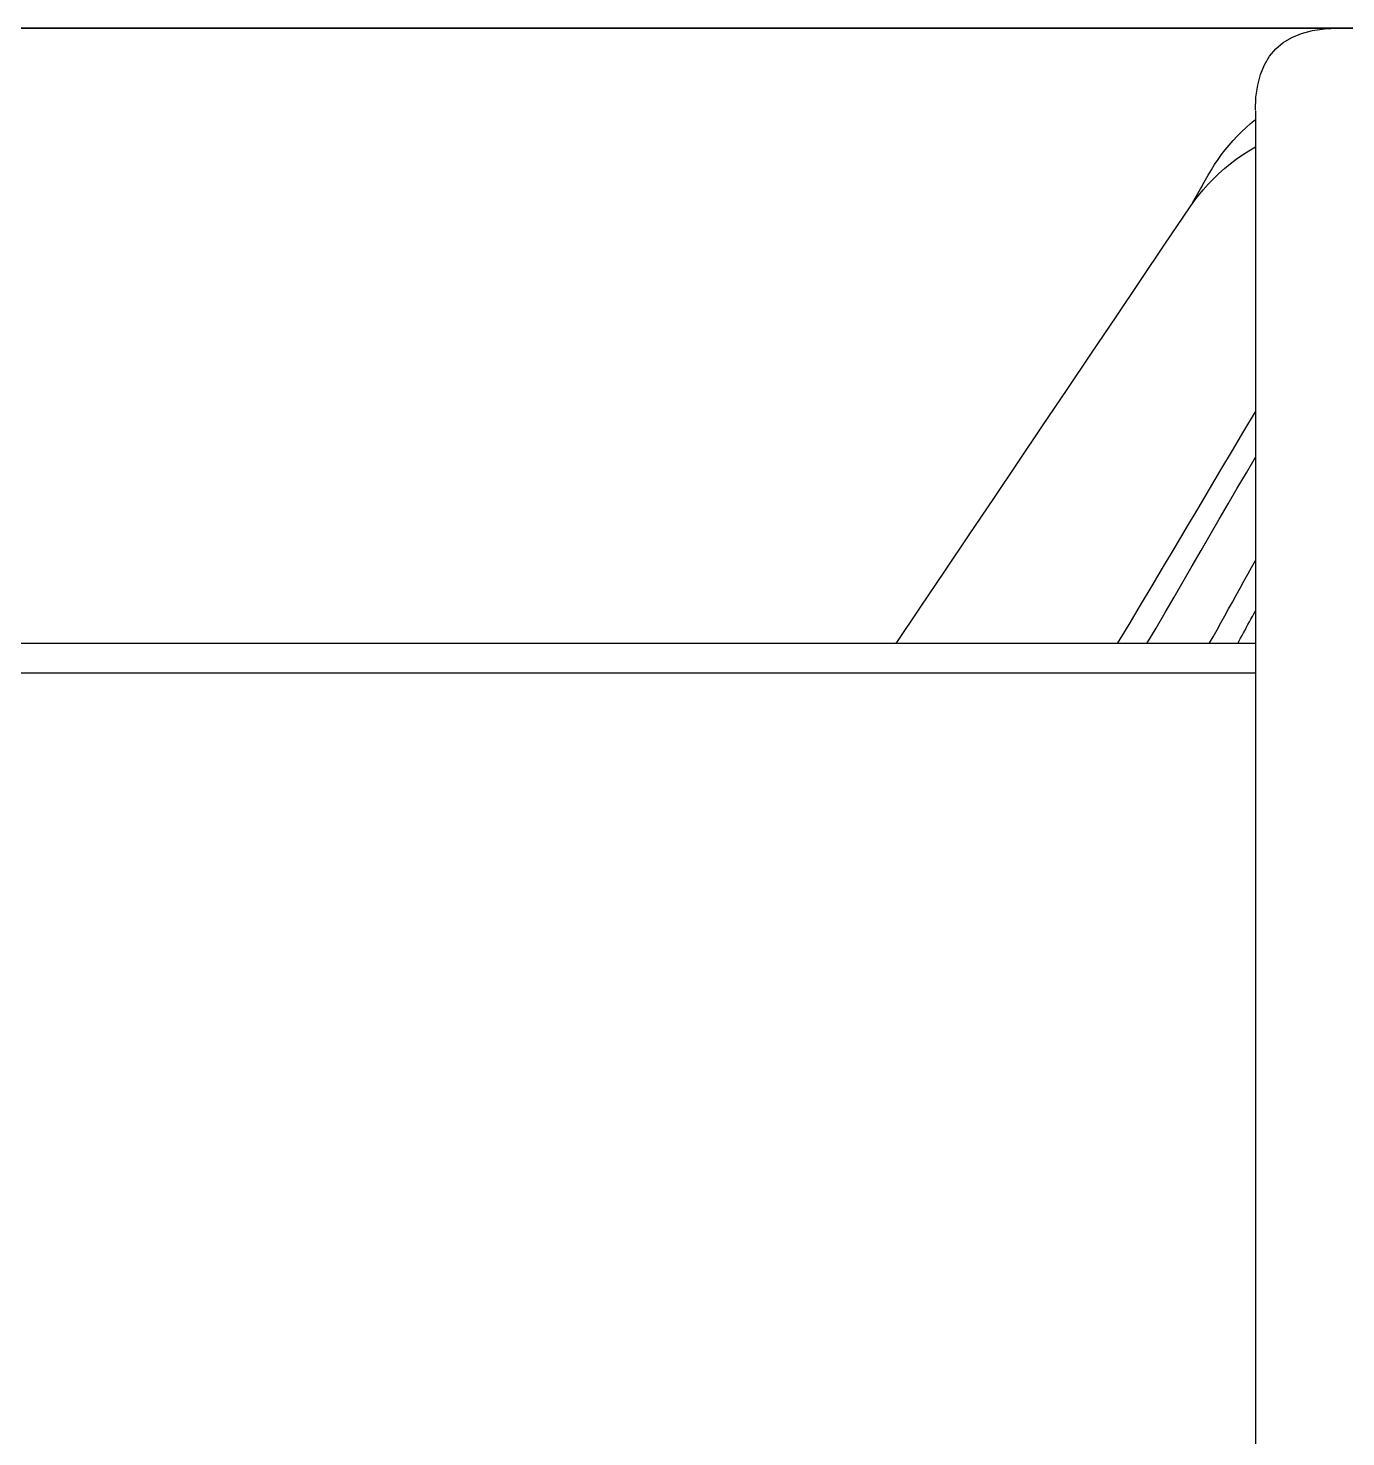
# Model space of a CAD drawing. Extents: x 11992 to 29481, y -6727 to 6811.
# Drawn here: x 14746.17 to 14778.27, y 1841.26 to 1875.6 of the extents above; entities that cross this region are included whole.
import ezdxf

# ---------------------------------------------------------------- set-up
doc = ezdxf.new("R2010")
doc.units = 0
doc.header["$MEASUREMENT"] = 0
doc.layers.get('0').update_dxf_attribs({"color": 8, "linetype": 'CONTINUOUS'})

msp = doc.modelspace()

# ---------------------------------------------------------------- linework, layer by layer
for p, q in [((14750.315, 1875.597, -1949.128), (14719.388, 1875.597, -1949.128)), ((14719.388, 1875.597, -2112.712), (14750.315, 1875.597, -2112.712)), ((14750.315, 1875.597, -2113.419), (14719.388, 1875.597, -2113.419)), ((14750.315, 1875.597, -1948.421), (14719.388, 1875.597, -1948.421)), ((14745.649, 1875.597, -2113.467), (14746.584, 1875.597, -2113.467)), ((14745.808, 1875.597, -2225.284), (14746.739, 1875.597, -2231.401)), ((14745.907, 1875.597, -2114.422), (14746.427, 1875.597, -2114.349)), ((14746.427, 1875.597, -2114.349), (14748.235, 1875.597, -2128.178)), ((14746.427, 1875.597, -2114.349), (14746.522, 1875.597, -2114.335)), ((14746.522, 1875.597, -2114.335), (14746.617, 1875.597, -2114.322)), ((14746.584, 1875.597, -2113.467), (14747.533, 1875.597, -2113.467)), ((14746.617, 1875.597, -2114.322), (14746.713, 1875.597, -2114.31)), ((14746.713, 1875.597, -2114.31), (14746.808, 1875.597, -2114.297)), ((14746.739, 1875.597, -2231.401), (14747.673, 1875.597, -2237.516)), ((14746.808, 1875.597, -2114.297), (14746.903, 1875.597, -2114.284)), ((14746.903, 1875.597, -2114.284), (14746.999, 1875.597, -2114.272)), ((14746.999, 1875.597, -2114.272), (14747.095, 1875.597, -2114.26)), ((14747.095, 1875.597, -2114.26), (14747.19, 1875.597, -2114.248)), ((14747.19, 1875.597, -2114.248), (14747.286, 1875.597, -2114.236)), ((14747.286, 1875.597, -2114.236), (14747.381, 1875.597, -2114.225)), ((14747.381, 1875.597, -2114.225), (14747.477, 1875.597, -2114.214)), ((14747.477, 1875.597, -2114.214), (14747.572, 1875.597, -2114.203)), ((14747.533, 1875.597, -2113.467), (14748.497, 1875.597, -2113.467)), ((14747.572, 1875.597, -2114.203), (14749.378, 1875.597, -2128.033)), ((14747.572, 1875.597, -2114.203), (14747.667, 1875.597, -2114.193)), ((14747.667, 1875.597, -2114.193), (14747.761, 1875.597, -2114.184)), ((14747.673, 1875.597, -2237.516), (14748.609, 1875.597, -2243.632)), ((14747.761, 1875.597, -2114.184), (14747.856, 1875.597, -2114.175)), ((14747.856, 1875.597, -2114.175), (14747.95, 1875.597, -2114.168)), ((14747.95, 1875.597, -2114.168), (14748.045, 1875.597, -2114.162)), ((14748.045, 1875.597, -2114.162), (14748.139, 1875.597, -2114.156)), ((14748.139, 1875.597, -2114.156), (14748.234, 1875.597, -2114.151)), ((14748.234, 1875.597, -2114.151), (14748.329, 1875.597, -2114.147)), ((14748.235, 1875.597, -2128.178), (14749.913, 1875.597, -2141.332)), ((14748.329, 1875.597, -2114.147), (14748.424, 1875.597, -2114.144)), ((14748.424, 1875.597, -2114.144), (14748.519, 1875.597, -2114.142)), ((14748.497, 1875.597, -2113.467), (14749.477, 1875.597, -2113.467)), ((14748.519, 1875.597, -2114.142), (14748.613, 1875.597, -2114.14)), ((14748.609, 1875.597, -2243.632), (14749.547, 1875.597, -2249.747)), ((14748.613, 1875.597, -2114.14), (14748.708, 1875.597, -2114.139)), ((14748.708, 1875.597, -2114.139), (14748.784, 1875.597, -2114.139)), ((14748.784, 1875.597, -2114.139), (14748.859, 1875.597, -2114.139)), ((14748.859, 1875.597, -2114.139), (14748.935, 1875.597, -2114.141)), ((14748.935, 1875.597, -2114.141), (14749.011, 1875.597, -2114.144)), ((14749.011, 1875.597, -2114.144), (14749.086, 1875.597, -2114.147)), ((14749.086, 1875.597, -2114.147), (14749.162, 1875.597, -2114.152)), ((14749.162, 1875.597, -2114.152), (14749.237, 1875.597, -2114.158)), ((14749.237, 1875.597, -2114.158), (14749.312, 1875.597, -2114.165)), ((14749.312, 1875.597, -2114.165), (14749.387, 1875.597, -2114.173)), ((14749.378, 1875.597, -2128.033), (14751.047, 1875.597, -2141.192)), ((14749.387, 1875.597, -2114.173), (14749.463, 1875.597, -2114.182)), ((14749.463, 1875.597, -2114.182), (14749.538, 1875.597, -2114.192)), ((14749.477, 1875.597, -2113.467), (14750.472, 1875.597, -2113.467)), ((14749.538, 1875.597, -2114.192), (14749.612, 1875.597, -2114.203)), ((14749.547, 1875.597, -2249.747), (14750.487, 1875.597, -2255.862)), ((14749.612, 1875.597, -2114.203), (14749.664, 1875.597, -2114.213)), ((14749.612, 1875.597, -2114.203), (14751.416, 1875.597, -2128.033)), ((14749.664, 1875.597, -2114.213), (14749.715, 1875.597, -2114.224)), ((14749.715, 1875.597, -2114.224), (14749.766, 1875.597, -2114.235)), ((14749.766, 1875.597, -2114.235), (14749.816, 1875.597, -2114.246)), ((14749.816, 1875.597, -2114.246), (14749.867, 1875.597, -2114.258)), ((14749.867, 1875.597, -2114.258), (14749.918, 1875.597, -2114.27)), ((14749.913, 1875.597, -2141.332), (14751.578, 1875.597, -2154.724)), ((14749.918, 1875.597, -2114.27), (14749.969, 1875.597, -2114.282)), ((14749.969, 1875.597, -2114.282), (14750.019, 1875.597, -2114.295)), ((14750.019, 1875.597, -2114.295), (14750.07, 1875.597, -2114.308)), ((14750.07, 1875.597, -2114.308), (14750.12, 1875.597, -2114.321)), ((14750.12, 1875.597, -2114.321), (14750.17, 1875.597, -2114.335)), ((14750.17, 1875.597, -2114.335), (14750.221, 1875.597, -2114.349)), ((14750.221, 1875.597, -2114.349), (14752.028, 1875.597, -2128.178)), ((14750.221, 1875.597, -2114.349), (14750.257, 1875.597, -2114.359)), ((14750.257, 1875.597, -2114.359), (14750.293, 1875.597, -2114.37)), ((14750.293, 1875.597, -2114.37), (14750.33, 1875.597, -2114.38)), ((14781.241, 1875.597, -1949.128), (14750.315, 1875.597, -1949.128)), ((14750.315, 1875.597, -2112.712), (14781.241, 1875.597, -2112.712)), ((14781.241, 1875.597, -2113.419), (14750.315, 1875.597, -2113.419)), ((14781.241, 1875.597, -1948.421), (14750.315, 1875.597, -1948.421)), ((14750.33, 1875.597, -2114.38), (14750.366, 1875.597, -2114.391)), ((14750.366, 1875.597, -2114.391), (14750.402, 1875.597, -2114.402)), ((14750.402, 1875.597, -2114.402), (14750.438, 1875.597, -2114.413)), ((14750.438, 1875.597, -2114.413), (14750.474, 1875.597, -2114.424)), ((14750.472, 1875.597, -2113.467), (14751.482, 1875.597, -2113.467)), ((14750.474, 1875.597, -2114.424), (14750.51, 1875.597, -2114.435)), ((14750.487, 1875.597, -2255.862), (14751.429, 1875.597, -2261.976)), ((14750.51, 1875.597, -2114.435), (14750.546, 1875.597, -2114.447)), ((14750.546, 1875.597, -2114.447), (14750.582, 1875.597, -2114.458)), ((14750.582, 1875.597, -2114.458), (14750.618, 1875.597, -2114.47)), ((14750.618, 1875.597, -2114.47), (14750.653, 1875.597, -2114.482)), ((14750.653, 1875.597, -2114.482), (14750.689, 1875.597, -2114.494)), ((14750.689, 1875.597, -2114.494), (14750.725, 1875.597, -2114.507)), ((14750.725, 1875.597, -2114.507), (14750.761, 1875.597, -2114.52)), ((14750.761, 1875.597, -2114.52), (14750.796, 1875.597, -2114.532)), ((14750.796, 1875.597, -2114.532), (14750.831, 1875.597, -2114.546)), ((14750.831, 1875.597, -2114.546), (14750.867, 1875.597, -2114.559)), ((14750.867, 1875.597, -2114.559), (14750.902, 1875.597, -2114.572)), ((14750.902, 1875.597, -2114.572), (14750.937, 1875.597, -2114.586)), ((14750.937, 1875.597, -2114.586), (14750.972, 1875.597, -2114.6)), ((14750.972, 1875.597, -2114.6), (14751.008, 1875.597, -2114.614)), ((14751.008, 1875.597, -2114.614), (14751.042, 1875.597, -2114.629)), ((14751.042, 1875.597, -2114.629), (14751.077, 1875.597, -2114.644)), ((14751.047, 1875.597, -2141.192), (14752.695, 1875.597, -2154.592)), ((14751.077, 1875.597, -2114.644), (14751.136, 1875.597, -2114.669)), ((14751.136, 1875.597, -2114.669), (14751.195, 1875.597, -2114.695)), ((14751.195, 1875.597, -2114.695), (14751.253, 1875.597, -2114.722)), ((14751.253, 1875.597, -2114.722), (14751.311, 1875.597, -2114.75)), ((14751.311, 1875.597, -2114.75), (14751.369, 1875.597, -2114.779)), ((14751.369, 1875.597, -2114.779), (14751.425, 1875.597, -2114.809)), ((14751.416, 1875.597, -2128.033), (14753.075, 1875.597, -2141.193)), ((14751.425, 1875.597, -2114.809), (14751.482, 1875.597, -2114.839)), ((14751.429, 1875.597, -2261.976), (14752.372, 1875.597, -2268.091)), ((14751.482, 1875.597, -2113.467), (14752.507, 1875.597, -2113.467)), ((14751.482, 1875.597, -2114.839), (14751.537, 1875.597, -2114.871)), ((14751.537, 1875.597, -2114.871), (14751.593, 1875.597, -2114.904)), ((14751.578, 1875.597, -2154.724), (14753.346, 1875.597, -2169.264)), ((14751.593, 1875.597, -2114.904), (14751.647, 1875.597, -2114.938)), ((14751.647, 1875.597, -2114.938), (14751.7, 1875.597, -2114.974)), ((14751.7, 1875.597, -2114.974), (14751.753, 1875.597, -2115.011)), ((14751.753, 1875.597, -2115.011), (14751.79, 1875.597, -2115.038)), ((14751.79, 1875.597, -2115.038), (14751.826, 1875.597, -2115.065)), ((14751.826, 1875.597, -2115.065), (14751.862, 1875.597, -2115.094)), ((14751.862, 1875.597, -2115.094), (14751.897, 1875.597, -2115.123)), ((14751.897, 1875.597, -2115.123), (14751.932, 1875.597, -2115.153)), ((14751.932, 1875.597, -2115.153), (14751.966, 1875.597, -2115.184)), ((14751.966, 1875.597, -2115.184), (14751.998, 1875.597, -2115.216)), ((14751.998, 1875.597, -2115.216), (14752.029, 1875.597, -2115.249)), ((14752.028, 1875.597, -2128.178), (14753.696, 1875.597, -2141.332)), ((14752.029, 1875.597, -2115.249), (14752.06, 1875.597, -2115.283)), ((14752.06, 1875.597, -2115.283), (14752.09, 1875.597, -2115.317)), ((14752.09, 1875.597, -2115.317), (14752.118, 1875.597, -2115.353)), ((14752.118, 1875.597, -2115.353), (14752.144, 1875.597, -2115.39)), ((14752.144, 1875.597, -2115.39), (14752.166, 1875.597, -2115.422)), ((14752.166, 1875.597, -2115.422), (14752.186, 1875.597, -2115.454)), ((14752.186, 1875.597, -2115.454), (14752.205, 1875.597, -2115.488)), ((14752.205, 1875.597, -2115.488), (14752.223, 1875.597, -2115.521)), ((14752.223, 1875.597, -2115.521), (14752.24, 1875.597, -2115.556)), ((14752.24, 1875.597, -2115.556), (14752.255, 1875.597, -2115.591)), ((14752.255, 1875.597, -2115.591), (14752.269, 1875.597, -2115.627)), ((14752.269, 1875.597, -2115.627), (14752.281, 1875.597, -2115.663)), ((14752.281, 1875.597, -2115.663), (14752.292, 1875.597, -2115.7)), ((14752.292, 1875.597, -2115.7), (14752.302, 1875.597, -2115.737)), ((14752.302, 1875.597, -2115.737), (14752.309, 1875.597, -2115.774)), ((14752.309, 1875.597, -2115.774), (14752.315, 1875.597, -2115.812)), ((14752.59, 1875.597, -2117.894), (14752.315, 1875.597, -2115.812)), ((14752.372, 1875.597, -2268.091), (14753.316, 1875.597, -2274.205)), ((14752.507, 1875.597, -2113.467), (14753.548, 1875.597, -2113.467)), ((14752.865, 1875.597, -2119.976), (14752.59, 1875.597, -2117.894)), ((14752.695, 1875.597, -2154.592), (14754.438, 1875.597, -2169.143)), ((14753.139, 1875.597, -2122.058), (14752.865, 1875.597, -2119.976)), ((14753.075, 1875.597, -2141.193), (14754.705, 1875.597, -2154.592)), ((14753.413, 1875.597, -2124.14), (14753.139, 1875.597, -2122.058)), ((14753.316, 1875.597, -2274.205), (14754.263, 1875.597, -2280.319)), ((14753.346, 1875.597, -2169.264), (14755.336, 1875.597, -2185.866)), ((14753.687, 1875.597, -2126.222), (14753.413, 1875.597, -2124.14)), ((14753.548, 1875.597, -2113.467), (14754.603, 1875.597, -2113.467)), ((14753.96, 1875.597, -2128.305), (14753.687, 1875.597, -2126.222)), ((14753.696, 1875.597, -2141.332), (14755.337, 1875.597, -2154.724)), ((14754.233, 1875.597, -2130.387), (14753.96, 1875.597, -2128.305)), ((14754.505, 1875.597, -2132.469), (14754.233, 1875.597, -2130.387)), ((14754.263, 1875.597, -2280.319), (14755.209, 1875.597, -2286.432)), ((14754.438, 1875.597, -2169.143), (14756.393, 1875.597, -2185.756)), ((14754.776, 1875.597, -2134.552), (14754.505, 1875.597, -2132.469)), ((14754.603, 1875.597, -2113.467), (14755.674, 1875.597, -2113.467)), ((14754.705, 1875.597, -2154.592), (14756.416, 1875.597, -2169.143)), ((14755.046, 1875.597, -2136.634), (14754.776, 1875.597, -2134.552)), ((14755.315, 1875.597, -2138.717), (14755.046, 1875.597, -2136.634)), ((14755.209, 1875.597, -2286.432), (14755.845, 1875.597, -2290.541)), ((14755.584, 1875.597, -2140.8), (14755.315, 1875.597, -2138.717)), ((14755.336, 1875.597, -2185.866), (14757.664, 1875.597, -2205.441)), ((14755.337, 1875.597, -2154.724), (14757.06, 1875.597, -2169.265)), ((14755.805, 1875.597, -2142.528), (14755.584, 1875.597, -2140.8)), ((14755.674, 1875.597, -2113.467), (14756.477, 1875.597, -2113.467)), ((14756.026, 1875.597, -2144.257), (14755.805, 1875.597, -2142.528)), ((14755.845, 1875.597, -2290.541), (14756.482, 1875.597, -2294.649)), ((14756.246, 1875.597, -2145.985), (14756.026, 1875.597, -2144.257)), ((14756.465, 1875.597, -2147.714), (14756.246, 1875.597, -2145.985)), ((14756.393, 1875.597, -2185.756), (14758.675, 1875.597, -2205.344)), ((14756.416, 1875.597, -2169.143), (14758.323, 1875.597, -2185.756)), ((14756.684, 1875.597, -2149.442), (14756.465, 1875.597, -2147.714)), ((14756.477, 1875.597, -2113.467), (14757.211, 1875.597, -2113.467)), ((14756.482, 1875.597, -2294.649), (14757.119, 1875.597, -2298.757)), ((14756.901, 1875.597, -2151.171), (14756.684, 1875.597, -2149.442)), ((14757.118, 1875.597, -2152.9), (14756.901, 1875.597, -2151.171)), ((14757.06, 1875.597, -2169.265), (14758.975, 1875.597, -2185.866)), ((14757.334, 1875.597, -2154.629), (14757.118, 1875.597, -2152.9)), ((14757.119, 1875.597, -2298.757), (14757.756, 1875.597, -2302.865)), ((14757.211, 1875.597, -2113.467), (14757.876, 1875.597, -2113.467)), ((14757.549, 1875.597, -2156.358), (14757.334, 1875.597, -2154.629)), ((14757.763, 1875.597, -2158.087), (14757.549, 1875.597, -2156.358)), ((14757.664, 1875.597, -2205.441), (14760.448, 1875.597, -2228.9)), ((14757.756, 1875.597, -2302.865), (14758.393, 1875.597, -2306.973)), ((14757.977, 1875.597, -2159.817), (14757.763, 1875.597, -2158.087)), ((14757.876, 1875.597, -2113.467), (14758.471, 1875.597, -2113.467)), ((14758.189, 1875.597, -2161.546), (14757.977, 1875.597, -2159.817)), ((14758.678, 1875.597, -2165.55), (14758.189, 1875.597, -2161.546)), ((14758.323, 1875.597, -2185.756), (14760.539, 1875.597, -2205.344)), ((14758.393, 1875.597, -2306.973), (14759.031, 1875.597, -2311.081)), ((14758.471, 1875.597, -2113.467), (14758.997, 1875.597, -2113.467)), ((14758.675, 1875.597, -2205.344), (14761.4, 1875.597, -2228.817)), ((14759.163, 1875.597, -2169.555), (14758.678, 1875.597, -2165.55)), ((14758.975, 1875.597, -2185.866), (14761.192, 1875.597, -2205.441)), ((14758.997, 1875.597, -2113.467), (14759.454, 1875.597, -2113.467)), ((14759.031, 1875.597, -2311.081), (14759.669, 1875.597, -2315.189)), ((14759.643, 1875.597, -2173.561), (14759.163, 1875.597, -2169.555)), ((14759.454, 1875.597, -2113.467), (14759.842, 1875.597, -2113.467)), ((14760.12, 1875.597, -2177.567), (14759.643, 1875.597, -2173.561)), ((14759.669, 1875.597, -2315.189), (14760.307, 1875.597, -2319.297)), ((14759.842, 1875.597, -2113.467), (14760.16, 1875.597, -2113.467)), ((14760.593, 1875.597, -2181.573), (14760.12, 1875.597, -2177.567)), ((14760.16, 1875.597, -2113.467), (14760.409, 1875.597, -2113.467)), ((14760.307, 1875.597, -2319.297), (14760.945, 1875.597, -2323.405)), ((14760.409, 1875.597, -2113.467), (14760.589, 1875.597, -2113.467)), ((14760.448, 1875.597, -2228.9), (14763.804, 1875.597, -2257.156)), ((14760.539, 1875.597, -2205.344), (14763.177, 1875.597, -2228.817)), ((14760.589, 1875.597, -2113.467), (14760.699, 1875.597, -2113.467)), ((14761.063, 1875.597, -2185.58), (14760.593, 1875.597, -2181.573)), ((14760.699, 1875.597, -2113.467), (14760.74, 1875.597, -2113.467)), ((14760.74, 1875.597, -2113.467), (14760.74, 1875.597, -2113.463)), ((14760.74, 1875.597, -2113.463), (14760.74, 1875.597, -2113.459)), ((14760.74, 1875.597, -2113.459), (14760.74, 1875.597, -2113.455)), ((14760.74, 1875.597, -2113.455), (14760.74, 1875.597, -2113.451)), ((14760.74, 1875.597, -2113.451), (14760.74, 1875.597, -2113.447)), ((14760.74, 1875.597, -2113.447), (14760.74, 1875.597, -2113.443)), ((14760.74, 1875.597, -2113.443), (14760.74, 1875.597, -2113.439)), ((14760.74, 1875.597, -2113.439), (14760.74, 1875.597, -2113.435)), ((14760.74, 1875.597, -2113.435), (14760.74, 1875.597, -2113.431)), ((14760.74, 1875.597, -2113.431), (14760.74, 1875.597, -2113.427)), ((14760.74, 1875.597, -2113.427), (14760.74, 1875.597, -2113.423)), ((14760.74, 1875.597, -2113.423), (14760.74, 1875.597, -2113.419)), ((14760.945, 1875.597, -2323.405), (14761.583, 1875.597, -2327.513)), ((14761.53, 1875.597, -2189.587), (14761.063, 1875.597, -2185.58)), ((14761.192, 1875.597, -2205.441), (14763.823, 1875.597, -2228.9)), ((14761.4, 1875.597, -2228.817), (14764.686, 1875.597, -2257.087)), ((14761.993, 1875.597, -2193.594), (14761.53, 1875.597, -2189.587)), ((14761.583, 1875.597, -2327.513), (14762.222, 1875.597, -2331.621)), ((14762.455, 1875.597, -2197.602), (14761.993, 1875.597, -2193.594)), ((14762.222, 1875.597, -2331.621), (14762.861, 1875.597, -2335.729)), ((14762.914, 1875.597, -2201.61), (14762.455, 1875.597, -2197.602)), ((14762.861, 1875.597, -2335.729), (14764.19, 1875.597, -2344.278)), ((14763.372, 1875.597, -2205.618), (14762.914, 1875.597, -2201.61)), ((14763.177, 1875.597, -2228.817), (14766.348, 1875.597, -2257.087)), ((14763.827, 1875.597, -2209.626), (14763.372, 1875.597, -2205.618)), ((14763.804, 1875.597, -2257.156), (14767.849, 1875.597, -2291.12)), ((14763.823, 1875.597, -2228.9), (14766.976, 1875.597, -2257.156)), ((14764.53, 1875.597, -2215.829), (14763.827, 1875.597, -2209.626)), ((14764.19, 1875.597, -2344.278), (14765.52, 1875.597, -2352.827)), ((14765.229, 1875.597, -2222.032), (14764.53, 1875.597, -2215.829)), ((14764.686, 1875.597, -2257.087), (14768.646, 1875.597, -2291.065)), ((14765.926, 1875.597, -2228.235), (14765.229, 1875.597, -2222.032)), ((14765.52, 1875.597, -2352.827), (14766.851, 1875.597, -2361.376)), ((14766.62, 1875.597, -2234.438), (14765.926, 1875.597, -2228.235)), ((14766.348, 1875.597, -2257.087), (14770.167, 1875.597, -2291.065)), ((14767.312, 1875.597, -2240.642), (14766.62, 1875.597, -2234.438)), ((14766.851, 1875.597, -2361.376), (14768.181, 1875.597, -2369.925)), ((14766.976, 1875.597, -2257.156), (14770.763, 1875.597, -2291.12)), ((14768.001, 1875.597, -2246.846), (14767.312, 1875.597, -2240.642)), ((14767.849, 1875.597, -2291.12), (14772.701, 1875.597, -2331.705)), ((14768.689, 1875.597, -2253.05), (14768.001, 1875.597, -2246.846)), ((14768.181, 1875.597, -2369.925), (14769.513, 1875.597, -2378.473)), ((14768.646, 1875.597, -2291.065), (14773.399, 1875.597, -2331.663)), ((14769.375, 1875.597, -2259.255), (14768.689, 1875.597, -2253.05)), ((14770.059, 1875.597, -2265.459), (14769.375, 1875.597, -2259.255)), ((14769.513, 1875.597, -2378.473), (14770.844, 1875.597, -2387.022)), ((14770.742, 1875.597, -2271.664), (14770.059, 1875.597, -2265.459)), ((14770.167, 1875.597, -2291.065), (14774.746, 1875.597, -2331.663)), ((14771.424, 1875.597, -2277.869), (14770.742, 1875.597, -2271.664)), ((14770.763, 1875.597, -2291.12), (14775.292, 1875.597, -2331.705)), ((14770.844, 1875.597, -2387.022), (14772.175, 1875.597, -2395.571)), ((14772.105, 1875.597, -2284.074), (14771.424, 1875.597, -2277.869)), ((14772.564, 1875.597, -2288.258), (14772.105, 1875.597, -2284.074)), ((14772.175, 1875.597, -2395.571), (14773.506, 1875.597, -2404.119)), ((14773.023, 1875.597, -2292.443), (14772.564, 1875.597, -2288.258)), ((14772.701, 1875.597, -2331.705), (14778.476, 1875.597, -2379.821)), ((14773.481, 1875.597, -2296.627), (14773.023, 1875.597, -2292.443)), ((14773.399, 1875.597, -2331.663), (14779.06, 1875.597, -2379.792)), ((14773.94, 1875.597, -2300.812), (14773.481, 1875.597, -2296.627)), ((14773.506, 1875.597, -2404.119), (14774.837, 1875.597, -2412.668)), ((14774.397, 1875.597, -2304.997), (14773.94, 1875.597, -2300.812)), ((14774.855, 1875.597, -2309.181), (14774.397, 1875.597, -2304.997)), ((14774.746, 1875.597, -2331.663), (14780.2, 1875.597, -2379.792)), ((14774.837, 1875.597, -2412.668), (14776.168, 1875.597, -2421.217)), ((14775.312, 1875.597, -2313.366), (14774.855, 1875.597, -2309.181)), ((14775.292, 1875.597, -2331.705), (14780.675, 1875.597, -2379.821)), ((14775.77, 1875.597, -2317.55), (14775.312, 1875.597, -2313.366)), ((14776.227, 1875.597, -2321.735), (14775.77, 1875.597, -2317.55)), ((14776.168, 1875.597, -2421.217), (14777.498, 1875.597, -2429.766)), ((14776.684, 1875.597, -2325.92), (14776.227, 1875.597, -2321.735)), ((14777.141, 1875.597, -2330.104), (14776.684, 1875.597, -2325.92)), ((14777.597, 1875.597, -2334.289), (14777.141, 1875.597, -2330.104)), ((14777.458, 1875.538, -1930.428), (14777.75, 1875.58, -1930.428)), ((14777.498, 1875.597, -2429.766), (14778.828, 1875.597, -2438.315)), ((14778.531, 1875.597, -2342.848), (14777.597, 1875.597, -2334.289)), ((14777.75, 1875.58, -1930.428), (14778.069, 1875.594, -1930.428)), ((14776.569, 1875.094, -1930.428), (14776.75, 1875.247, -1930.428)), ((14776.75, 1875.247, -1930.428), (14776.958, 1875.371, -1930.428)), ((14776.958, 1875.371, -1930.428), (14777.194, 1875.468, -1930.428)), ((14777.194, 1875.468, -1930.428), (14777.458, 1875.538, -1930.428)), ((14776.291, 1874.705, -1930.428), (14776.416, 1874.913, -1930.428)), ((14776.416, 1874.913, -1930.428), (14776.569, 1875.094, -1930.428)), ((14776.194, 1874.469, -1930.428), (14776.291, 1874.705, -1930.428)), ((14776.083, 1873.914, -1930.428), (14776.125, 1874.205, -1930.428)), ((14776.125, 1874.205, -1930.428), (14776.194, 1874.469, -1930.428)), ((14776.069, 1873.594, -1930.428), (14776.083, 1873.914, -1930.428)), ((14776.069, 1873.585, -1930.428), (14776.069, 1873.569, -1930.428)), ((14776.069, 1873.569, -1930.428), (14776.069, 1873.431, -1930.428)), ((14775.734, 1873.07, -1930.428), (14775.842, 1873.172, -1930.428)), ((14775.842, 1873.172, -1930.428), (14775.954, 1873.271, -1930.428)), ((14775.954, 1873.271, -1930.428), (14776.069, 1873.367, -1930.428)), ((14776.069, 1873.431, -1930.428), (14776.069, 1873.171, -1930.428)), ((14776.069, 1873.171, -1930.428), (14776.069, 1872.79, -1930.428)), ((14775.43, 1872.745, -1930.428), (14775.528, 1872.857, -1930.428)), ((14775.528, 1872.857, -1930.428), (14775.629, 1872.965, -1930.428)), ((14775.629, 1872.965, -1930.428), (14775.734, 1873.07, -1930.428)), ((14775.159, 1872.394, -1930.428), (14775.246, 1872.514, -1930.428)), ((14775.246, 1872.514, -1930.428), (14775.336, 1872.631, -1930.428)), ((14775.336, 1872.631, -1930.428), (14775.43, 1872.745, -1930.428)), ((14775.601, 1872.402, -1930.428), (14775.753, 1872.508, -1930.428)), ((14775.753, 1872.508, -1930.428), (14775.908, 1872.608, -1930.428)), ((14775.908, 1872.608, -1930.428), (14776.069, 1872.704, -1930.428)), ((14776.069, 1872.79, -1930.428), (14776.069, 1872.288, -1930.428)), ((14774.92, 1872.015, -1930.428), (14774.996, 1872.144, -1930.428)), ((14774.996, 1872.144, -1930.428), (14775.076, 1872.271, -1930.428)), ((14775.076, 1872.271, -1930.428), (14775.159, 1872.394, -1930.428)), ((14775.178, 1872.054, -1930.428), (14775.314, 1872.175, -1930.428)), ((14775.314, 1872.175, -1930.428), (14775.455, 1872.291, -1930.428)), ((14775.455, 1872.291, -1930.428), (14775.601, 1872.402, -1930.428)), ((14776.069, 1872.288, -1930.428), (14776.069, 1871.665, -1930.428)), ((14774.761, 1871.733, -1930.428), (14774.792, 1871.79, -1930.428)), ((14774.792, 1871.79, -1930.428), (14774.824, 1871.846, -1930.428)), ((14774.797, 1871.658, -1930.428), (14774.919, 1871.795, -1930.428)), ((14774.824, 1871.846, -1930.428), (14774.856, 1871.902, -1930.428)), ((14774.856, 1871.902, -1930.428), (14774.888, 1871.958, -1930.428)), ((14774.888, 1871.958, -1930.428), (14774.92, 1872.015, -1930.428)), ((14774.919, 1871.795, -1930.428), (14775.046, 1871.927, -1930.428)), ((14775.046, 1871.927, -1930.428), (14775.178, 1872.054, -1930.428)), ((14774.568, 1871.368, -1930.428), (14774.68, 1871.516, -1930.428)), ((14774.569, 1871.396, -1930.428), (14774.601, 1871.452, -1930.428)), ((14774.601, 1871.452, -1930.428), (14774.633, 1871.508, -1930.428)), ((14774.633, 1871.508, -1930.428), (14774.665, 1871.565, -1930.428)), ((14774.665, 1871.565, -1930.428), (14774.697, 1871.621, -1930.428)), ((14774.68, 1871.516, -1930.428), (14774.797, 1871.658, -1930.428)), ((14774.697, 1871.621, -1930.428), (14774.729, 1871.677, -1930.428)), ((14774.729, 1871.677, -1930.428), (14774.761, 1871.733, -1930.428)), ((14776.069, 1871.665, -1930.428), (14776.069, 1870.92, -1930.428)), ((14773.864, 1870.33, -1930.428), (14774.46, 1871.215, -1930.428)), ((14774.46, 1871.215, -1930.428), (14774.568, 1871.368, -1930.428)), ((14774.537, 1871.34, -1930.428), (14774.569, 1871.396, -1930.428)), ((14776.069, 1870.92, -1930.428), (14776.069, 1870.054, -1930.428)), ((14773.268, 1869.445, -1930.428), (14773.864, 1870.33, -1930.428)), ((14776.069, 1870.054, -1930.428), (14776.069, 1869.068, -1930.428)), ((14772.673, 1868.56, -1930.428), (14773.268, 1869.445, -1930.428)), ((14776.069, 1869.068, -1930.428), (14776.069, 1867.961, -1930.428)), ((14772.077, 1867.675, -1930.428), (14772.673, 1868.56, -1930.428)), ((14771.481, 1866.79, -1930.428), (14772.077, 1867.675, -1930.428)), ((14776.069, 1867.961, -1930.428), (14776.069, 1866.733, -1930.428)), ((14770.886, 1865.905, -1930.428), (14771.481, 1866.79, -1930.428)), ((14776.069, 1866.733, -1930.428), (14776.069, 1865.385, -1930.428)), ((14775.789, 1865.772, -1930.428), (14776.069, 1866.243, -1930.428)), ((14770.29, 1865.02, -1930.428), (14770.886, 1865.905, -1930.428)), ((14775.509, 1865.302, -1930.428), (14775.789, 1865.772, -1930.428)), ((14775.23, 1864.831, -1930.428), (14775.509, 1865.302, -1930.428)), ((14776.069, 1865.385, -1930.428), (14776.069, 1865.337, -1930.428)), ((14776.069, 1865.337, -1930.428), (14776.069, 1865.284, -1930.428)), ((14776.069, 1865.284, -1930.428), (14776.069, 1865.226, -1930.428)), ((14769.694, 1864.135, -1930.428), (14770.29, 1865.02, -1930.428)), ((14775.849, 1864.76, -1930.428), (14776.069, 1865.139, -1930.428)), ((14776.069, 1865.226, -1930.428), (14776.069, 1865.162, -1930.428)), ((14776.069, 1865.162, -1930.428), (14776.069, 1865.092, -1930.428)), ((14776.069, 1865.092, -1930.428), (14776.069, 1865.017, -1930.428)), ((14776.069, 1865.017, -1930.428), (14776.069, 1864.936, -1930.428)), ((14776.069, 1864.936, -1930.428), (14776.069, 1864.85, -1930.428)), ((14774.95, 1864.36, -1930.428), (14775.23, 1864.831, -1930.428)), ((14775.629, 1864.381, -1930.428), (14775.849, 1864.76, -1930.428)), ((14776.069, 1864.85, -1930.428), (14776.069, 1864.758, -1930.428)), ((14776.069, 1864.758, -1930.428), (14776.069, 1864.661, -1930.428)), ((14776.069, 1864.661, -1930.428), (14776.069, 1864.559, -1930.428)), ((14774.671, 1863.889, -1930.428), (14774.95, 1864.36, -1930.428)), ((14775.409, 1864.002, -1930.428), (14775.629, 1864.381, -1930.428)), ((14776.069, 1864.559, -1930.428), (14776.069, 1864.452, -1930.428)), ((14776.069, 1864.452, -1930.428), (14776.069, 1864.335, -1930.428)), ((14776.069, 1864.335, -1930.428), (14776.069, 1864.212, -1930.428)), ((14769.099, 1863.25, -1930.428), (14769.694, 1864.135, -1930.428)), ((14774.391, 1863.418, -1930.428), (14774.671, 1863.889, -1930.428)), ((14775.189, 1863.624, -1930.428), (14775.409, 1864.002, -1930.428)), ((14776.069, 1864.212, -1930.428), (14776.069, 1864.084, -1930.428)), ((14776.069, 1864.084, -1930.428), (14776.069, 1863.951, -1930.428)), ((14776.069, 1863.951, -1930.428), (14776.069, 1863.812, -1930.428)), ((14774.968, 1863.245, -1930.428), (14775.189, 1863.624, -1930.428)), ((14776.069, 1863.812, -1930.428), (14776.069, 1863.668, -1930.428)), ((14776.069, 1863.668, -1930.428), (14776.069, 1863.518, -1930.428)), ((14768.504, 1862.364, -1930.428), (14769.099, 1863.25, -1930.428)), ((14774.111, 1862.947, -1930.428), (14774.391, 1863.418, -1930.428)), ((14774.748, 1862.866, -1930.428), (14774.968, 1863.245, -1930.428)), ((14776.069, 1863.518, -1930.428), (14776.069, 1863.364, -1930.428)), ((14776.069, 1863.364, -1930.428), (14776.069, 1863.205, -1930.428)), ((14776.069, 1863.205, -1930.428), (14776.069, 1863.041, -1930.428)), ((14773.831, 1862.477, -1930.428), (14774.111, 1862.947, -1930.428)), ((14774.528, 1862.487, -1930.428), (14774.748, 1862.866, -1930.428)), ((14776.069, 1863.041, -1930.428), (14776.069, 1862.872, -1930.428)), ((14776.069, 1862.872, -1930.428), (14776.069, 1862.698, -1930.428)), ((14775.975, 1862.453, -1930.428), (14776.069, 1862.622, -1930.428)), ((14776.069, 1862.698, -1930.428), (14776.069, 1862.524, -1930.428)), ((14776.069, 1862.524, -1930.428), (14776.069, 1862.347, -1930.428)), ((14767.908, 1861.479, -1930.428), (14768.504, 1862.364, -1930.428)), ((14773.552, 1862.006, -1930.428), (14773.831, 1862.477, -1930.428)), ((14774.308, 1862.108, -1930.428), (14774.528, 1862.487, -1930.428)), ((14775.788, 1862.115, -1930.428), (14775.882, 1862.284, -1930.428)), ((14775.882, 1862.284, -1930.428), (14775.975, 1862.453, -1930.428)), ((14776.069, 1862.347, -1930.428), (14776.069, 1862.165, -1930.428)), ((14773.272, 1861.535, -1930.428), (14773.552, 1862.006, -1930.428)), ((14774.088, 1861.73, -1930.428), (14774.308, 1862.108, -1930.428)), ((14775.601, 1861.777, -1930.428), (14775.695, 1861.946, -1930.428)), ((14775.695, 1861.946, -1930.428), (14775.788, 1862.115, -1930.428)), ((14776.069, 1862.165, -1930.428), (14776.069, 1861.979, -1930.428)), ((14776.069, 1861.979, -1930.428), (14776.069, 1861.789, -1930.428)), ((14772.993, 1861.064, -1930.428), (14773.272, 1861.535, -1930.428)), ((14773.868, 1861.351, -1930.428), (14774.088, 1861.73, -1930.428)), ((14775.415, 1861.439, -1930.428), (14775.508, 1861.608, -1930.428)), ((14775.508, 1861.608, -1930.428), (14775.601, 1861.777, -1930.428)), ((14776.069, 1861.789, -1930.428), (14776.069, 1861.596, -1930.428)), ((14776.069, 1861.596, -1930.428), (14776.069, 1861.399, -1930.428)), ((14767.313, 1860.594, -1930.428), (14767.908, 1861.479, -1930.428)), ((14773.648, 1860.972, -1930.428), (14773.868, 1861.351, -1930.428)), ((14775.227, 1861.101, -1930.428), (14775.321, 1861.27, -1930.428)), ((14775.321, 1861.27, -1930.428), (14775.415, 1861.439, -1930.428)), ((14775.925, 1861.125, -1930.428), (14775.961, 1861.191, -1930.428)), ((14775.961, 1861.191, -1930.428), (14775.997, 1861.258, -1930.428)), ((14775.997, 1861.258, -1930.428), (14776.033, 1861.324, -1930.428)), ((14776.033, 1861.324, -1930.428), (14776.069, 1861.391, -1930.428)), ((14776.069, 1861.399, -1930.428), (14776.069, 1861.198, -1930.428)), ((14776.069, 1861.198, -1930.428), (14776.069, 1860.995, -1930.428)), ((14772.713, 1860.594, -1930.428), (14772.993, 1861.064, -1930.428)), ((14773.428, 1860.594, -1930.428), (14773.648, 1860.972, -1930.428)), ((14775.04, 1860.763, -1930.428), (14775.134, 1860.932, -1930.428)), ((14775.134, 1860.932, -1930.428), (14775.227, 1861.101, -1930.428)), ((14775.745, 1860.793, -1930.428), (14775.782, 1860.859, -1930.428)), ((14775.782, 1860.859, -1930.428), (14775.817, 1860.925, -1930.428)), ((14775.817, 1860.925, -1930.428), (14775.853, 1860.992, -1930.428)), ((14775.853, 1860.992, -1930.428), (14775.889, 1861.058, -1930.428)), ((14775.889, 1861.058, -1930.428), (14775.925, 1861.125, -1930.428)), ((14776.069, 1860.995, -1930.428), (14776.069, 1860.788, -1930.428)), ((14776.069, 1860.594, -1930.428), (14745.143, 1860.594, -1930.428)), ((14774.947, 1860.594, -1930.428), (14775.04, 1860.763, -1930.428)), ((14775.638, 1860.594, -1930.428), (14775.674, 1860.66, -1930.428)), ((14775.674, 1860.66, -1930.428), (14775.71, 1860.726, -1930.428)), ((14775.71, 1860.726, -1930.428), (14775.745, 1860.793, -1930.428)), ((14776.069, 1860.788, -1930.428), (14776.069, 1860.579, -1930.428)), ((14776.069, 1860.579, -1930.428), (14776.069, 1860.366, -1930.428)), ((14776.069, 1860.366, -1930.428), (14776.069, 1860.143, -1930.428)), ((14776.069, 1860.143, -1930.428), (14776.069, 1859.916, -1930.428)), ((14745.143, 1859.886, -1930.428), (14776.069, 1859.886, -1930.428)), ((14776.069, 1859.916, -1930.428), (14776.069, 1859.687, -1930.428)), ((14776.069, 1859.687, -1930.428), (14776.069, 1859.456, -1930.428)), ((14776.069, 1859.456, -1930.428), (14776.069, 1859.223, -1930.428)), ((14776.069, 1859.223, -1930.428), (14776.069, 1858.989, -1930.428)), ((14776.069, 1858.989, -1930.428), (14776.069, 1858.753, -1930.428)), ((14776.069, 1858.753, -1930.428), (14776.069, 1858.515, -1930.428)), ((14776.069, 1858.515, -1930.428), (14776.069, 1858.277, -1930.428)), ((14776.069, 1858.277, -1930.428), (14776.069, 1858.038, -1930.428)), ((14776.069, 1858.038, -1930.428), (14776.069, 1857.799, -1930.428)), ((14776.069, 1857.799, -1930.428), (14776.069, 1857.559, -1930.428)), ((14776.069, 1857.559, -1930.428), (14776.069, 1838.812, -1930.428))]:
    msp.add_line(p, q)

doc.saveas('drawing.dxf')
